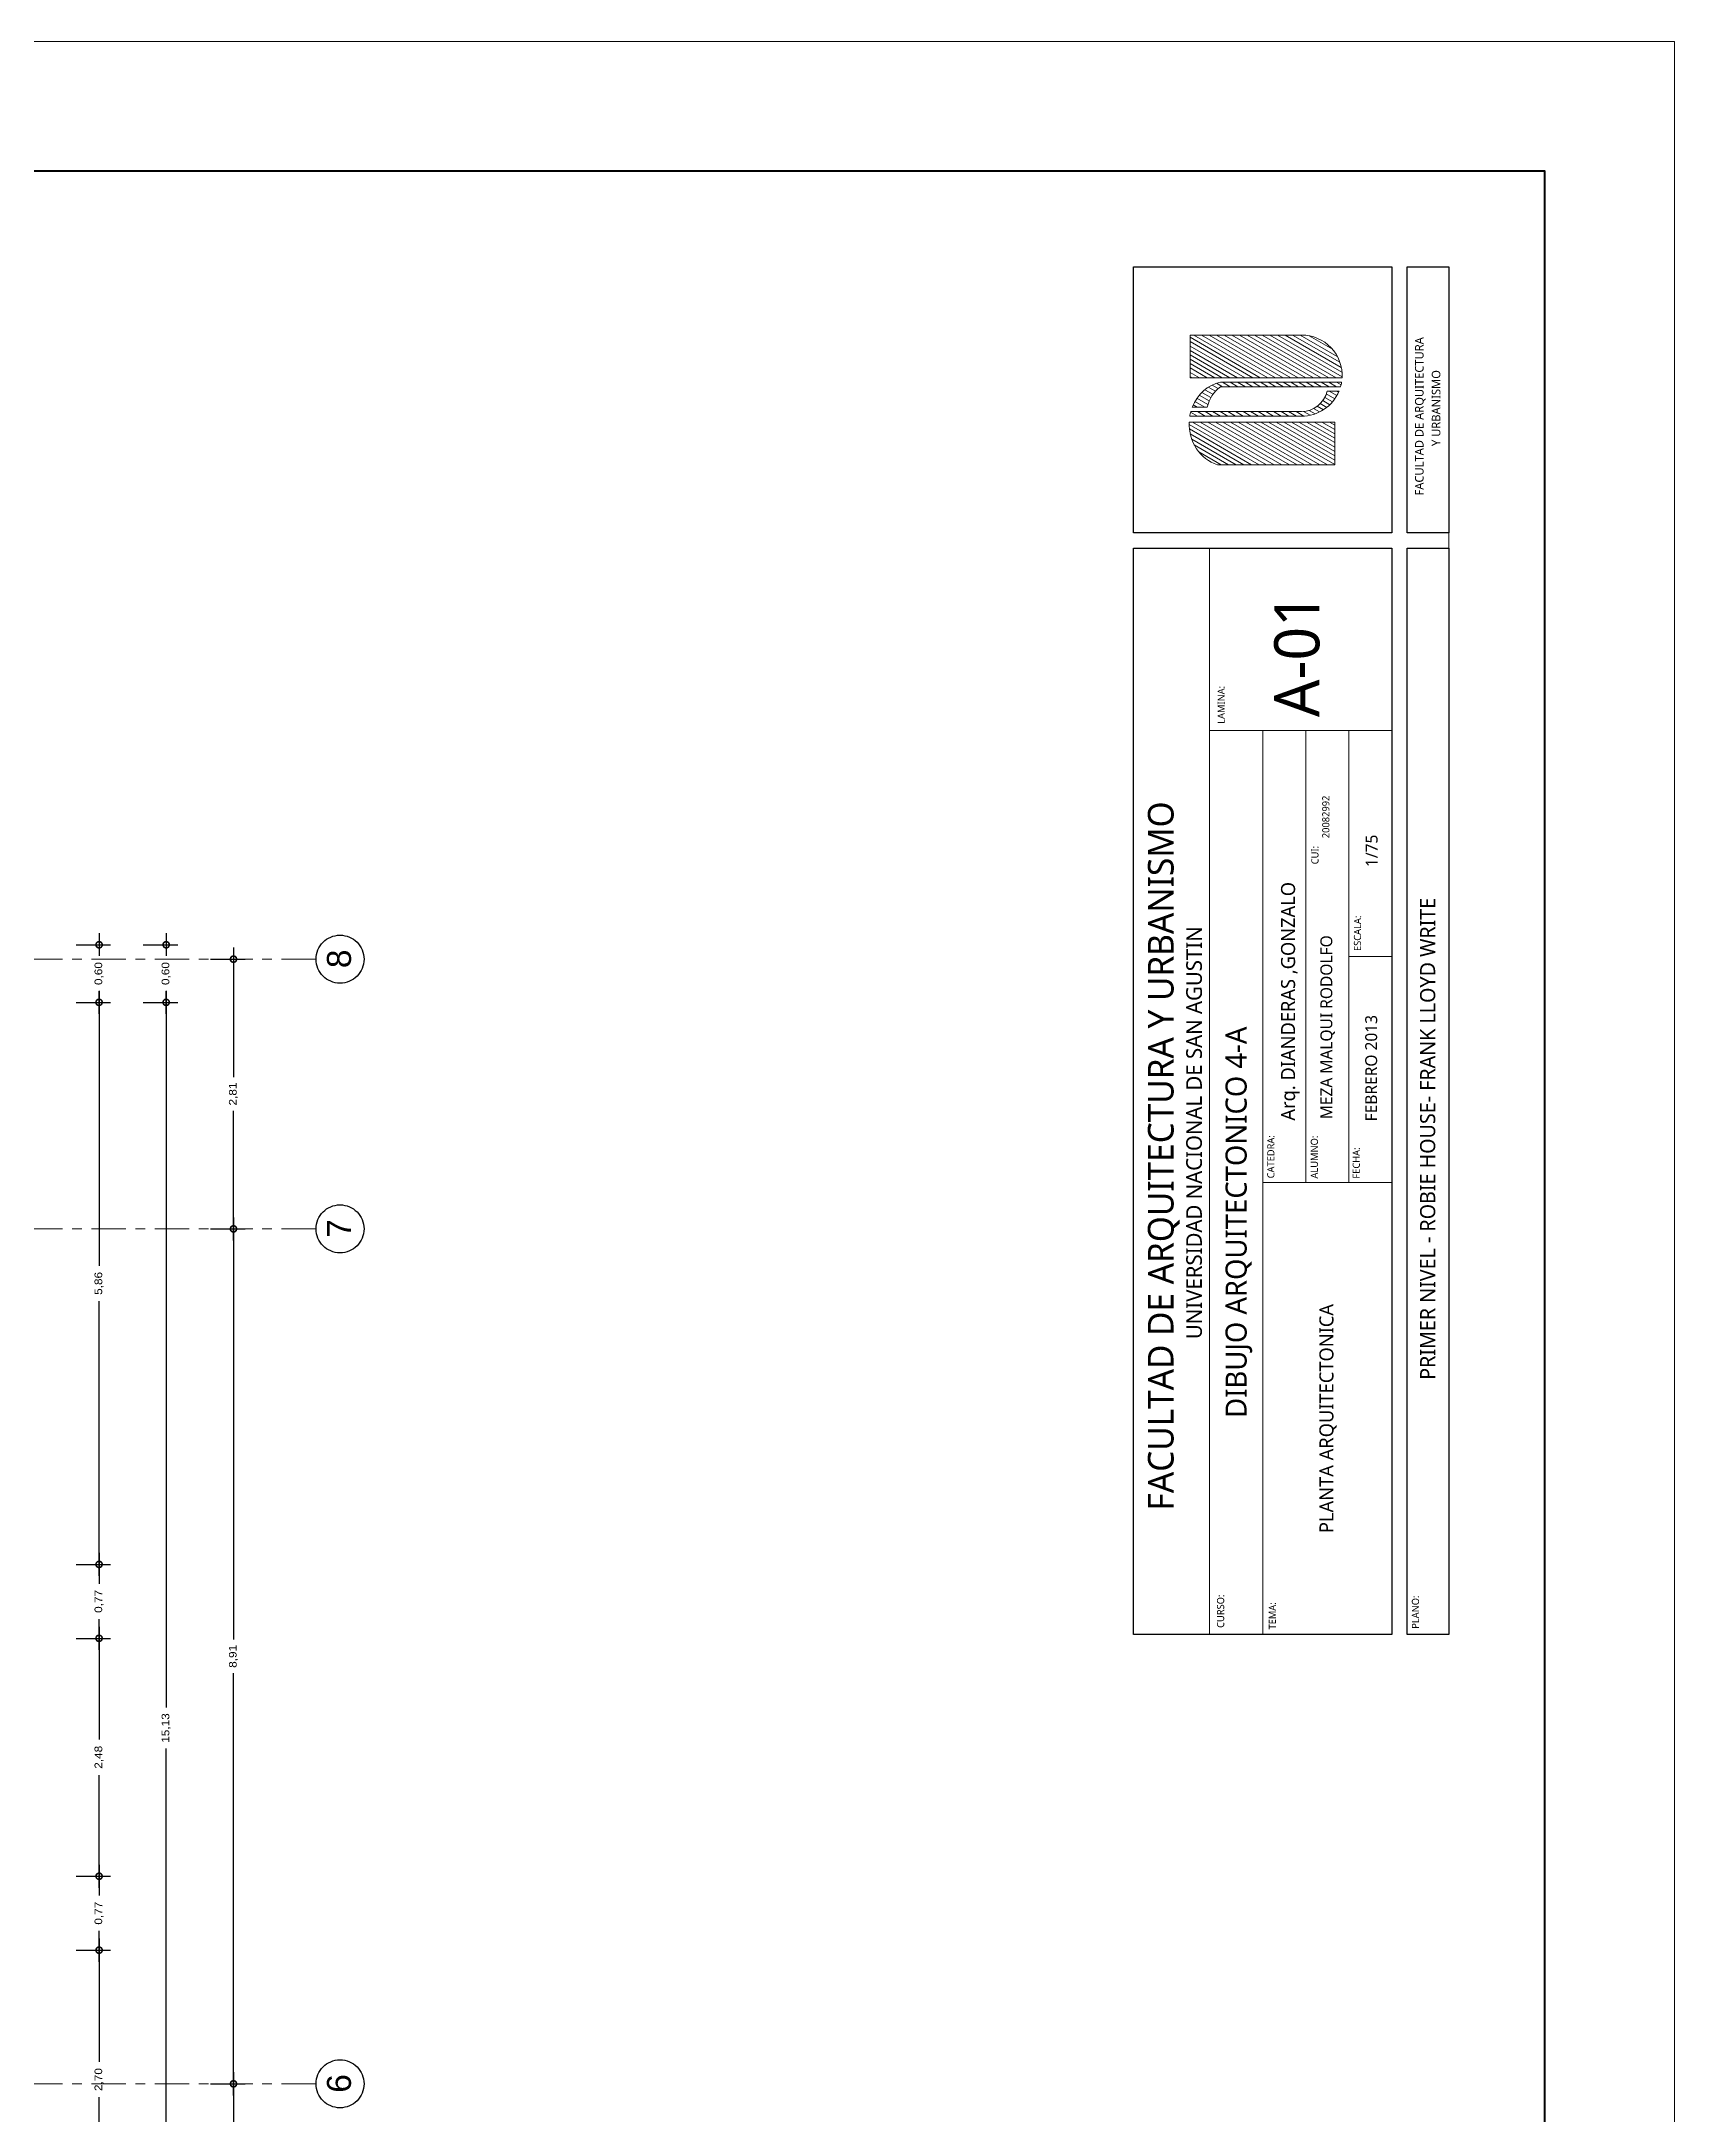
# Model space of a CAD drawing. Header units: millimetres. Extents: x -1459 to -1413, y -119 to 301.
# Drawn here: x -1430.29 to -1413.28, y -75.89 to -54.29 of the extents above; entities that cross this region are included whole.
import ezdxf

# ---------------------------------------------------------------- set-up
doc = ezdxf.new("R2010")
doc.units = ezdxf.units.MM
doc.linetypes.add('ACAD_ISO10W100', pattern=[18, 12, -3, 0, -3])
doc.layers.get('0').update_dxf_attribs({"lineweight": 0})
doc.layers.get('Defpoints').update_dxf_attribs({"lineweight": 5})
for name, color, linetype, lineweight in [('COTAS', 190, 'Continuous', 9), ('EJES', 2, 'ACAD_ISO10W100', 13), ('ROTULO', 7, 'Continuous', 5)]:
    doc.layers.add(name, color=color, linetype=linetype, lineweight=lineweight)
doc.styles.add('ARIAL DERECHO', font='arial.ttf', dxfattribs={"width": 1.1})
doc.styles.add('arial normal', font='arial.ttf', dxfattribs={"height": 0.25})
doc.styles.add('Lucida handwriting', font='', dxfattribs={"width": 0.9, "oblique": 10})
doc.styles.get('Lucida handwriting').set_extended_font_data('Lucida Handwriting')
doc.dimstyles.new('COTAS 50 OK', dxfattribs={"dimtxt": 0.08, "dimasz": 0.13, "dimexe": 0.12, "dimexo": 0.2, "dimgap": 0.07, "dimtad": 0, "dimtih": 1, "dimtoh": 1, "dimzin": 0, "dimtxsty": 'ARIAL DERECHO', "dimblk": 'DOTSMALL', "dimcen": 0.15, "dimdle": 0.12, "dimadec": 0, "dimazin": 0, "dimtfac": 1, "dimtmove": 1, "dimatfit": 3, "dimfxl": 1, "dimtzin": 0, "dimarcsym": 0})

# ---------------------------------------------------------------- blocks, each defined once
blk = doc.blocks.new('_DotSmall')
at = {"color": 0, "linetype": 'ByBlock', "const_width": 0.5}
blk.add_lwpolyline([(-0.0625, 0, 1), (0.0625, 0, 1)], format="xyb", close=True, dxfattribs=at)
blk = doc.blocks.new('*D174')
at = {"layer": 'COTAS', "color": 0, "lineweight": -2}
for p, q in [((-1429.928038981924, -63.69952055414799), (-1429.568047722769, -63.69952055414799)), ((-1429.688047722769, -63.579520554148), (-1429.688047722769, -63.81537867147416)), ((-1429.928038981924, -64.29952055414819), (-1429.568047722769, -64.29952055414819)), ((-1429.688047722769, -64.41952055414819), (-1429.688047722769, -64.18366243682203))]:
    blk.add_line(p, q, dxfattribs=at)
at = {"layer": 'Defpoints', "color": 0}
for p in [(-1430.128038981924, -63.69952055414799), (-1430.128038981924, -64.29952055414819), (-1429.688047722769, -64.29952055414819)]:
    blk.add_point(p, dxfattribs=at)
at = {"layer": 'COTAS', "color": 0, "lineweight": -2, "xscale": 0.13, "yscale": 0.13, "zscale": 0.13}
for p, rotation in [((-1429.688047722769, -63.69952055414799), 90), ((-1429.688047722769, -64.29952055414819), 270)]:
    blk.add_blockref('_DotSmall', p, dxfattribs=dict(at, rotation=rotation))
at = {"layer": 'COTAS', "color": 0, "insert": (-1429.688047722769, -63.99952055414804), "char_height": 0.08, "attachment_point": 5, "rotation": 90.00000000000001, "style": 'ARIAL DERECHO'}
blk.add_mtext('0,60', dxfattribs=at)
blk = doc.blocks.new('*D175')
at = {"layer": 'COTAS', "color": 0, "lineweight": -2}
for p, q in [((-1429.688047722769, -70.80729989302884), (-1429.688047722769, -71.98179250154685)), ((-1429.928038981924, -70.92729989302885), (-1429.568047722769, -70.92729989302885)), ((-1429.688047722769, -73.52654977582202), (-1429.688047722769, -72.35205716730401)), ((-1429.928038981924, -73.40654977582201), (-1429.568047722769, -73.40654977582201))]:
    blk.add_line(p, q, dxfattribs=at)
at = {"layer": 'Defpoints', "color": 0}
for p in [(-1430.128038981924, -70.92729989302885), (-1430.128038981924, -73.40654977582201), (-1429.688047722769, -73.40654977582201)]:
    blk.add_point(p, dxfattribs=at)
at = {"layer": 'COTAS', "color": 0, "lineweight": -2, "xscale": 0.13, "yscale": 0.13, "zscale": 0.13}
for p, rotation in [((-1429.688047722769, -70.92729989302885), 90), ((-1429.688047722769, -73.40654977582201), 270)]:
    blk.add_blockref('_DotSmall', p, dxfattribs=dict(at, rotation=rotation))
at = {"layer": 'COTAS', "color": 0, "insert": (-1429.688047722769, -72.16692483442537), "char_height": 0.08, "attachment_point": 5, "rotation": 90.00000000000001, "style": 'ARIAL DERECHO'}
blk.add_mtext('2,48', dxfattribs=at)
blk = doc.blocks.new('*D176')
at = {"layer": 'COTAS', "color": 0, "lineweight": -2}
for p, q in [((-1429.688047722769, -74.05689932507781), (-1429.688047722769, -75.34081771587425)), ((-1429.928038981924, -74.17689932507781), (-1429.568047722769, -74.17689932507781)), ((-1429.688047722769, -76.99452055414682), (-1429.688047722769, -75.71060216335037)), ((-1429.928038981924, -76.87452055414681), (-1429.568047722769, -76.87452055414681))]:
    blk.add_line(p, q, dxfattribs=at)
at = {"layer": 'Defpoints', "color": 0}
for p in [(-1430.128038981924, -74.17689932507781), (-1430.128038981924, -76.87452055414681), (-1429.688047722769, -76.87452055414681)]:
    blk.add_point(p, dxfattribs=at)
at = {"layer": 'COTAS', "color": 0, "lineweight": -2, "xscale": 0.13, "yscale": 0.13, "zscale": 0.13}
for p, rotation in [((-1429.688047722769, -74.17689932507781), 90), ((-1429.688047722769, -76.87452055414681), 270)]:
    blk.add_blockref('_DotSmall', p, dxfattribs=dict(at, rotation=rotation))
at = {"layer": 'COTAS', "color": 0, "insert": (-1429.688047722769, -75.52570993961226), "char_height": 0.08, "attachment_point": 5, "rotation": 90.00000000000001, "style": 'ARIAL DERECHO'}
blk.add_mtext('2,70', dxfattribs=at)
blk = doc.blocks.new('*D177')
at = {"layer": 'COTAS', "color": 0, "lineweight": -2}
for p, q in [((-1429.928038981924, -73.40654977582201), (-1429.568047722769, -73.40654977582201)), ((-1429.688047722769, -73.28654977582201), (-1429.688047722769, -73.60743259956314)), ((-1429.688047722769, -74.29689932507782), (-1429.688047722769, -73.97601650133669)), ((-1429.928038981924, -74.17689932507781), (-1429.568047722769, -74.17689932507781))]:
    blk.add_line(p, q, dxfattribs=at)
at = {"layer": 'Defpoints', "color": 0}
for p in [(-1430.128038981924, -73.40654977582201), (-1430.128038981924, -74.17689932507781), (-1429.688047722769, -74.17689932507781)]:
    blk.add_point(p, dxfattribs=at)
at = {"layer": 'COTAS', "color": 0, "lineweight": -2, "xscale": 0.13, "yscale": 0.13, "zscale": 0.13}
for p, rotation in [((-1429.688047722769, -73.40654977582201), 90), ((-1429.688047722769, -74.17689932507781), 270)]:
    blk.add_blockref('_DotSmall', p, dxfattribs=dict(at, rotation=rotation))
at = {"layer": 'COTAS', "color": 0, "insert": (-1429.688047722769, -73.79172455044986), "char_height": 0.08, "attachment_point": 5, "rotation": 90.00000000000001, "style": 'ARIAL DERECHO'}
blk.add_mtext('0,77', dxfattribs=at)
blk = doc.blocks.new('*D178')
at = {"layer": 'COTAS', "color": 0, "lineweight": -2}
for p, q in [((-1429.928038981924, -70.15695034377316), (-1429.568047722769, -70.15695034377316)), ((-1429.688047722769, -70.03695034377316), (-1429.688047722769, -70.35783316751423)), ((-1429.688047722769, -71.04729989302885), (-1429.688047722769, -70.72641706928778)), ((-1429.928038981924, -70.92729989302885), (-1429.568047722769, -70.92729989302885))]:
    blk.add_line(p, q, dxfattribs=at)
at = {"layer": 'Defpoints', "color": 0}
for p in [(-1430.128038981924, -70.15695034377316), (-1430.128038981924, -70.92729989302885), (-1429.688047722769, -70.92729989302885)]:
    blk.add_point(p, dxfattribs=at)
at = {"layer": 'COTAS', "color": 0, "lineweight": -2, "xscale": 0.13, "yscale": 0.13, "zscale": 0.13}
for p, rotation in [((-1429.688047722769, -70.15695034377316), 90), ((-1429.688047722769, -70.92729989302885), 270)]:
    blk.add_blockref('_DotSmall', p, dxfattribs=dict(at, rotation=rotation))
at = {"layer": 'COTAS', "color": 0, "insert": (-1429.688047722769, -70.54212511840095), "char_height": 0.08, "attachment_point": 5, "rotation": 90.00000000000001, "style": 'ARIAL DERECHO'}
blk.add_mtext('0,77', dxfattribs=at)
blk = doc.blocks.new('*D179')
at = {"layer": 'COTAS', "color": 0, "lineweight": -2}
for p, q in [((-1429.928038981924, -64.29952055414819), (-1429.568047722769, -64.29952055414819)), ((-1429.688047722769, -64.17952055414818), (-1429.688047722769, -67.04397351171647)), ((-1429.688047722769, -70.27695034377317), (-1429.688047722769, -67.41249738620488)), ((-1429.928038981924, -70.15695034377316), (-1429.568047722769, -70.15695034377316))]:
    blk.add_line(p, q, dxfattribs=at)
at = {"layer": 'Defpoints', "color": 0}
for p in [(-1430.128038981924, -64.29952055414819), (-1429.688047722769, -64.29952055414819), (-1430.128038981924, -70.15695034377316)]:
    blk.add_point(p, dxfattribs=at)
at = {"layer": 'COTAS', "color": 0, "lineweight": -2, "xscale": 0.13, "yscale": 0.13, "zscale": 0.13}
for p, rotation in [((-1429.688047722769, -64.29952055414819), 90), ((-1429.688047722769, -70.15695034377316), 270)]:
    blk.add_blockref('_DotSmall', p, dxfattribs=dict(at, rotation=rotation))
at = {"layer": 'COTAS', "color": 0, "insert": (-1429.688047722769, -67.22823544896062), "char_height": 0.08, "attachment_point": 5, "rotation": 90.00000000000001, "style": 'ARIAL DERECHO'}
blk.add_mtext('5,86', dxfattribs=at)
blk = doc.blocks.new('*D180')
at = {"layer": 'COTAS', "color": 0, "lineweight": -2}
for p, q in [((-1429.228038981924, -63.69952055414799), (-1428.869413377827, -63.69952055414799)), ((-1428.989413377827, -63.579520554148), (-1428.989413377827, -63.81537867147416)), ((-1429.228038981924, -64.29952055414819), (-1428.869413377827, -64.29952055414819)), ((-1428.989413377827, -64.41952055414819), (-1428.989413377827, -64.18366243682203))]:
    blk.add_line(p, q, dxfattribs=at)
at = {"layer": 'Defpoints', "color": 0}
for p in [(-1429.428038981924, -63.69952055414799), (-1429.428038981924, -64.29952055414819), (-1428.989413377827, -64.29952055414819)]:
    blk.add_point(p, dxfattribs=at)
at = {"layer": 'COTAS', "color": 0, "lineweight": -2, "xscale": 0.13, "yscale": 0.13, "zscale": 0.13}
for p, rotation in [((-1428.989413377827, -63.69952055414799), 90), ((-1428.989413377827, -64.29952055414819), 270)]:
    blk.add_blockref('_DotSmall', p, dxfattribs=dict(at, rotation=rotation))
at = {"layer": 'COTAS', "color": 0, "insert": (-1428.989413377827, -63.99952055414804), "char_height": 0.08, "attachment_point": 5, "rotation": 90.00000000000001, "style": 'ARIAL DERECHO'}
blk.add_mtext('0,60', dxfattribs=at)
blk = doc.blocks.new('*D181')
at = {"layer": 'COTAS', "color": 0, "lineweight": -2}
for p, q in [((-1429.228038981924, -64.29952055414819), (-1428.869413377827, -64.29952055414819)), ((-1428.989413377827, -64.17952055414818), (-1428.989413377827, -71.64768494705346)), ((-1428.989413377827, -79.544520554147), (-1428.989413377827, -72.07635616124172)), ((-1429.228038981924, -79.424520554147), (-1428.869413377827, -79.424520554147))]:
    blk.add_line(p, q, dxfattribs=at)
at = {"layer": 'Defpoints', "color": 0}
for p in [(-1429.428038981924, -64.29952055414819), (-1428.989413377827, -64.29952055414819), (-1429.428038981924, -79.424520554147)]:
    blk.add_point(p, dxfattribs=at)
at = {"layer": 'COTAS', "color": 0, "lineweight": -2, "xscale": 0.13, "yscale": 0.13, "zscale": 0.13}
for p, rotation in [((-1428.989413377827, -64.29952055414819), 90), ((-1428.989413377827, -79.424520554147), 270)]:
    blk.add_blockref('_DotSmall', p, dxfattribs=dict(at, rotation=rotation))
at = {"layer": 'COTAS', "color": 0, "insert": (-1428.989413377827, -71.86202055414753), "char_height": 0.08, "attachment_point": 5, "rotation": 90.00000000000001, "style": 'ARIAL DERECHO'}
blk.add_mtext('15,13', dxfattribs=at)
blk = doc.blocks.new('*D188')
at = {"layer": 'COTAS', "color": 0, "lineweight": -2}
for p, q in [((-1428.528038981924, -75.56990124874048), (-1428.168038981917, -75.56990124874048)), ((-1428.288038981917, -75.44990124874047), (-1428.288038981917, -76.6996686094936)), ((-1428.288038981917, -78.31952055414851), (-1428.288038981917, -77.06975319339539)), ((-1428.528038981924, -78.1995205541485), (-1428.168038981917, -78.1995205541485))]:
    blk.add_line(p, q, dxfattribs=at)
at = {"layer": 'Defpoints', "color": 0}
for p in [(-1428.728038981924, -75.56990124874048), (-1428.728038981924, -78.1995205541485), (-1428.288038981917, -78.1995205541485)]:
    blk.add_point(p, dxfattribs=at)
at = {"layer": 'COTAS', "color": 0, "lineweight": -2, "xscale": 0.13, "yscale": 0.13, "zscale": 0.13}
for p, rotation in [((-1428.288038981917, -75.56990124874048), 90), ((-1428.288038981917, -78.1995205541485), 270)]:
    blk.add_blockref('_DotSmall', p, dxfattribs=dict(at, rotation=rotation))
at = {"layer": 'COTAS', "color": 0, "insert": (-1428.288038981917, -76.88471090144444), "char_height": 0.08, "attachment_point": 5, "rotation": 90.00000000000001, "style": 'ARIAL DERECHO'}
blk.add_mtext('2,63', dxfattribs=at)
blk = doc.blocks.new('*D189')
at = {"layer": 'COTAS', "color": 0, "lineweight": -2}
for p, q in [((-1428.288038981917, -66.53996533315623), (-1428.288038981917, -70.9390751736223)), ((-1428.528038981924, -66.65996533315624), (-1428.168038981917, -66.65996533315624)), ((-1428.288038981917, -75.68990124874048), (-1428.288038981917, -71.29079140827442)), ((-1428.528038981924, -75.56990124874048), (-1428.168038981917, -75.56990124874048))]:
    blk.add_line(p, q, dxfattribs=at)
at = {"layer": 'Defpoints', "color": 0}
for p in [(-1428.728038981924, -66.65996533315624), (-1428.728038981924, -75.56990124874048), (-1428.288038981917, -75.56990124874048)]:
    blk.add_point(p, dxfattribs=at)
at = {"layer": 'COTAS', "color": 0, "lineweight": -2, "xscale": 0.13, "yscale": 0.13, "zscale": 0.13}
for p, rotation in [((-1428.288038981917, -66.65996533315624), 90), ((-1428.288038981917, -75.56990124874048), 270)]:
    blk.add_blockref('_DotSmall', p, dxfattribs=dict(at, rotation=rotation))
at = {"layer": 'COTAS', "color": 0, "insert": (-1428.288038981917, -71.1149332909483), "char_height": 0.08, "attachment_point": 5, "rotation": 90.00000000000001, "style": 'ARIAL DERECHO'}
blk.add_mtext('8,91', dxfattribs=at)
blk = doc.blocks.new('*D190')
at = {"layer": 'COTAS', "color": 0, "lineweight": -2}
for p, q in [((-1428.288038981917, -63.72952055414883), (-1428.288038981917, -65.07819451254748)), ((-1428.528038981924, -63.84952055414882), (-1428.168038981917, -63.84952055414882)), ((-1428.288038981917, -66.77996533315624), (-1428.288038981917, -65.43129137475758)), ((-1428.528038981924, -66.65996533315624), (-1428.168038981917, -66.65996533315624))]:
    blk.add_line(p, q, dxfattribs=at)
at = {"layer": 'Defpoints', "color": 0}
for p in [(-1428.728038981924, -63.84952055414882), (-1428.728038981924, -66.65996533315624), (-1428.288038981917, -66.65996533315624)]:
    blk.add_point(p, dxfattribs=at)
at = {"layer": 'COTAS', "color": 0, "lineweight": -2, "xscale": 0.13, "yscale": 0.13, "zscale": 0.13}
for p, rotation in [((-1428.288038981917, -63.84952055414882), 90), ((-1428.288038981917, -66.65996533315624), 270)]:
    blk.add_blockref('_DotSmall', p, dxfattribs=dict(at, rotation=rotation))
at = {"layer": 'COTAS', "color": 0, "insert": (-1428.288038981917, -65.25474294365247), "char_height": 0.08, "attachment_point": 5, "rotation": 90.00000000000001, "style": 'ARIAL DERECHO'}
blk.add_mtext('2,81', dxfattribs=at)

msp = doc.modelspace()

# ---------------------------------------------------------------- hatches: boundary and pattern name
at = {"layer": 'ROTULO', "lineweight": 15}
h = msp.add_hatch(dxfattribs=at)
h.set_pattern_fill('_USER', color=256, scale=0.03958333333333425, angle=510, style=0, pattern_type=0)
h.set_pattern_definition([(149.9999999999999, (-1413.876463047328, -43.57332116569067), (-0.0197916666666672, -0.03428017223313487), [])])
edge = h.paths.add_edge_path()
edge.add_ellipse((-1417.930924850066, -58.27113840018681), major_axis=(-1.020712112868558e-16, -0.4421210326462571), ratio=0.9118270868853673, start_angle=267.5080912043452, end_angle=344.4627497242379)
edge.add_line((-1418.038911317663, -58.69710278606787), (-1416.817496351879, -58.69710278606787))
edge.add_line((-1416.817496351879, -58.69710278606787), (-1416.817496351879, -58.6748140882306))
edge.add_line((-1416.817496351879, -58.6748140882306), (-1416.817496351879, -58.25191572788485))
edge.add_line((-1416.817496351879, -58.25191572788485), (-1418.333681564584, -58.25191572788485))
edge = h.paths.add_edge_path()
edge.add_ellipse((-1417.930924850066, -58.27113840018681), major_axis=(-1.020712112868558e-16, -0.4421210326462571), ratio=0.9118270868853673, start_angle=253.2531159300606, end_angle=259.4798380955395)
edge.add_line((-1418.327286324728, -58.19041527295745), (-1417.163043104192, -58.19041527295745))
edge.add_arc((-1417.163043104192, -57.76789407580206), 0.4225211971551109, 629.9999999999794, 697.3530514591679)
edge.add_line((-1416.773100398416, -57.9305865718088), (-1416.896500346232, -57.9305865718088))
edge.add_arc((-1417.169689324484, -57.86220501580588), 0.2816172136779371, 631.352316945776, 705.947115299851, ccw=False)
edge.add_line((-1417.163043104192, -58.14374379252239), (-1418.316964507228, -58.14374379252239))
edge = h.paths.add_edge_path()
edge.add_line((-1418.008329890538, -57.88391509137527), (-1416.756763291759, -57.88391509137527))
edge.add_arc((-1417.163043104192, -57.76789407580002), 0.4225211971550971, 704.062287912735, 710.5531463771554)
edge.add_line((-1416.746252024607, -57.83724361094106), (-1418.008329890535, -57.83724361094106))
edge.add_ellipse((-1417.930924850066, -58.27113840018681), major_axis=(-1.020712112868558e-16, -0.4421210326462571), ratio=0.9118270868853673, start_angle=191.0698953171938, end_angle=246.2599975968053)
edge.add_line((-1418.299949953206, -58.09314623322307), (-1418.29602387434, -58.09707231208886))
edge.add_line((-1418.29602387434, -58.09707231208886), (-1418.145711762794, -58.09707231208886))
edge.add_arc((-1417.78860160049, -58.17638265803502), 0.3658111520931911, 486.9172133194292, 527.47844998662, ccw=False)
h.paths.add_polyline_path([(-1418.324464280934, -57.34537287864684), (-1418.324464280934, -57.79057213050685), (-1416.7411309476, -57.79057213050685, 0.4300305333329291), (-1417.163043104192, -57.34537287864684)])

# ---------------------------------------------------------------- linework, layer by layer
at = {"layer": 'EJES', "ltscale": 0.03}
for p, q in [((-1427.428038981923, -63.84952055414882), (-1451.503038981919, -63.8495205541486)), ((-1427.428038981923, -66.65996533315624), (-1451.503038981919, -66.65996533315601)), ((-1427.428038981923, -75.56990124874048), (-1451.503038981919, -75.56990124874025))]:
    msp.add_line(p, q, dxfattribs=at)
at = {"layer": 'EJES', "lineweight": 30}
for centre in [(-1427.178038981923, -63.84952055414877), (-1427.178038981923, -66.65996533315618), (-1427.178038981923, -75.56990124874042)]:
    msp.add_circle(centre, 0.25, dxfattribs=at)
at = {"layer": 'ROTULO', "ltscale": 0.015}
msp.add_line((-1415.628358653283, -70.88582116569022), (-1415.628358653283, -56.63582116569022), dxfattribs=at)
at = {"layer": 'ROTULO', "lineweight": 15, "ltscale": 0.2}
for p, q in [((-1418.324464280934, -57.79057213050685), (-1418.324464280934, -57.34537287864684)), ((-1418.324464280934, -57.34537287864684), (-1417.163043104192, -57.34537287864684)), ((-1418.324464280934, -57.79057213050685), (-1416.7411309476, -57.79057213050685)), ((-1418.008329890538, -57.83724361094106), (-1416.746252024607, -57.83724361094106)), ((-1418.008329890538, -57.88391509137527), (-1416.756763291759, -57.88391509137527)), ((-1418.145711762794, -58.09707231208886), (-1418.301503768051, -58.09707231208886)), ((-1416.896500346232, -57.9305865718088), (-1416.773100398416, -57.9305865718088)), ((-1416.817496351879, -58.25191572788485), (-1418.333681564584, -58.25191572788485)), ((-1417.163043104192, -58.19041527295745), (-1418.327286324728, -58.19041527295745)), ((-1417.163043104192, -58.14374379252239), (-1418.316964507228, -58.14374379252239)), ((-1416.817496351879, -58.69710278606787), (-1416.817496351879, -58.25191572788485)), ((-1418.038911317661, -58.69710278606787), (-1416.817496351879, -58.69710278606787))]:
    msp.add_line(p, q, dxfattribs=at)
at = {"layer": 'ROTULO', "lineweight": 15}
for p, q in [((-1418.29602387434, -58.09707231208886), (-1418.299949953206, -58.09314623322307)), ((-1418.122108653284, -70.88582116569022), (-1418.122108653284, -59.56498783235723)), ((-1416.222108653283, -61.46498783235619), (-1418.122108653284, -61.46498783235619)), ((-1417.567941986617, -70.88582116569022), (-1417.567941986617, -61.46498783235619)), ((-1417.119330875506, -66.17540449902457), (-1417.119330875506, -61.46498783235619)), ((-1416.670719764394, -66.17540449902457), (-1416.670719764394, -61.46498783235619)), ((-1416.670719764394, -63.82019616569038), (-1416.222108653283, -63.82019616569038)), ((-1417.567941986617, -66.17540449902457), (-1416.222108653283, -66.17540449902457))]:
    msp.add_line(p, q, dxfattribs=at)
at = {"layer": 'ROTULO'}
msp.add_lwpolyline([(-1413.278358653283, -118.7858211656897), (-1413.278358653283, -54.28582116568967), (-1459.028358653283, -54.28582116568967), (-1459.028358653283, -118.7858211656897)], close=True, dxfattribs=at)
at = {"layer": 'ROTULO', "lineweight": 40}
msp.add_lwpolyline([(-1414.628358653283, -117.4358211656898), (-1414.628358653283, -55.63582116568958), (-1457.678358653283, -55.63582116568958), (-1457.678358653283, -117.4358211656898)], close=True, dxfattribs=at)
at = {"layer": 'ROTULO', "lineweight": 30}
for points in [[(-1416.222108653283, -56.63582116569022), (-1416.222108653283, -59.40665449902382), (-1418.91377531995, -59.40665449902382), (-1418.91377531995, -56.63582116569022)], [(-1416.063775319951, -59.40665449902382), (-1416.063775319951, -56.63582116569022), (-1415.628358653283, -56.63582116569022), (-1415.628358653283, -59.40665449902382)], [(-1418.91377531995, -70.88582116569022), (-1418.91377531995, -59.56498783235723), (-1416.222108653283, -59.56498783235723), (-1416.222108653283, -70.88582116569022)], [(-1416.063775319951, -70.88582116569022), (-1416.063775319951, -59.56498783235723), (-1415.628358653283, -59.56498783235723), (-1415.628358653283, -70.88582116569022)]]:
    msp.add_lwpolyline(points, close=True, dxfattribs=at)
at = {"layer": 'ROTULO', "lineweight": 20}
msp.add_lwpolyline([(-1418.91377531995, -70.88582116569022), (-1418.91377531995, -59.56498783235723), (-1418.122108653284, -59.56498783235723), (-1418.122108653284, -70.88582116569022)], close=True, dxfattribs=at)
at = {"layer": 'ROTULO', "lineweight": 15, "ltscale": 0.2}
for centre, radius, start, end in [((-1417.163043104192, -57.76789407580206), 0.4225211971551112, 356.9232750740917, 90), ((-1417.78860160049, -58.17638265803502), 0.3658111520931905, 126.9172133192407, 167.4784499864892), ((-1417.163043104192, -57.76789407580206), 0.4225211971551112, 344.0622879130479, 350.5531463774201), ((-1417.169689324484, -57.86220501580588), 0.2816172136779361, 271.3523169458533, 345.9471152998286), ((-1417.163043104192, -57.76789407580206), 0.4225211971551112, 270, 337.3530514591422)]:
    msp.add_arc(centre, radius, start, end, dxfattribs=at)
for start_param, end_param in [(3.334798774725928, 4.307728297639974), (4.668896967241107, 6.012009133161142), (4.420100713914457, 4.528777517308977)]:
    msp.add_ellipse((-1417.930924850066, -58.27113840018681), major_axis=(-1.020712112868559e-16, -0.442121032646257), ratio=0.9118270868853671, start_param=start_param, end_param=end_param, dxfattribs=at)

# ---------------------------------------------------------------- texts
at = {"layer": 'EJES', "linetype": 'Continuous', "char_height": 0.25, "width": 0.309, "attachment_point": 5, "rotation": 90, "style": 'arial normal'}
for s, insert in [('8', (-1427.187854970181, -63.84583871692215)), ('7', (-1427.187854970181, -66.65628349592956)), ('6', (-1427.187854970181, -75.5662194115138))]:
    msp.add_mtext(s, dxfattribs=dict(at, insert=insert))
at = {"layer": 'ROTULO', "style": 'Lucida handwriting'}
for s, height, p in [('FACULTAD DE ARQUITECTURA', 0.08934342768337755, (-1415.892226773458, -59.01767861997085)), ('Y URBANISMO', 0.08934342768337755, (-1415.717084569628, -58.50223622903626)), ('A-01', 0.4704639831033729, (-1416.977482524872, -61.32632530729369)), ('LAMINA:', 0.0744528564028146, (-1417.963614955245, -61.39679872355269)), ('20082992', 0.0744528564028146, (-1416.87345449115, -62.58902897735418)), ('FACULTAD DE ARQUITECTURA Y URBANISMO', 0.2670593838488982, (-1418.49608967523, -69.59488504525216)), ('1/75', 0.1241717879363796, (-1416.371330111007, -62.8892677468059)), ('CUI:', 0.0744528564028146, (-1416.986655794056, -62.86100080964404)), ('Arq. DIANDERAS ,GONZALO', 0.1460844563957407, (-1417.230714712235, -65.53230245972951)), (' PRIMER NIVEL - ROBIE HOUSE- FRANK LLOYD WRITE', 0.1574832547889537, (-1415.771009081228, -68.28628159663451)), ('ESCALA:', 0.0744528564028146, (-1416.543403787096, -63.7650500644359)), ('UNIVERSIDAD NACIONAL DE SAN AGUSTIN', 0.1631411529495574, (-1418.201396717817, -67.80897036952005)), ('MEZA MALQUI RODOLFO', 0.1241717879363796, (-1416.842873486204, -65.51746609389481)), ('DIBUJO ARQUITECTONICO 4-A', 0.2194931352959215, (-1417.73498129323, -68.629382830386)), ('FEBRERO 2013', 0.1241717879363796, (-1416.375996218044, -65.53974369230495)), ('CATEDRA:', 0.0744528564028146, (-1417.446159844071, -66.13378284723221)), ('ALUMNO:', 0.0744528564028146, (-1416.992750869917, -66.13587260585875)), ('FECHA:', 0.0744528564028146, (-1416.556200403171, -66.13678052535765)), ('PLANTA ARQUITECTONICA', 0.1460844563957407, (-1416.83104799748, -69.83023864572799)), ('CURSO:', 0.0744528564028146, (-1417.969099778404, -70.81856868089413)), ('TEMA:', 0.0744528564028146, (-1417.42991484757, -70.83513606804006)), ('PLANO:', 0.0744528564028146, (-1415.939948918721, -70.82779393400033))]:
    msp.add_text(s, height=height, rotation=90, dxfattribs=at).set_placement(p)

# ---------------------------------------------------------------- dimensions: what is measured, and where the dimension line sits
at = {"layer": 'COTAS'}
for base, p1, p2, picture, middle in [((-1429.688047722769, -64.29952055414819), (-1430.128038981924, -63.69952055414799), (-1430.128038981924, -64.29952055414819), '*D174', (-1429.688047722769, -63.9995205541481)), ((-1428.989413377827, -64.29952055414819), (-1429.428038981924, -63.69952055414799), (-1429.428038981924, -64.29952055414819), '*D180', (-1428.989413377827, -63.9995205541481)), ((-1428.288038981917, -66.65996533315624), (-1428.728038981924, -63.84952055414882), (-1428.728038981924, -66.65996533315624), '*D190', (-1428.288038981917, -65.25474294365253)), ((-1429.688047722769, -64.29952055414819), (-1430.128038981924, -70.15695034377316), (-1430.128038981924, -64.29952055414819), '*D179', (-1429.688047722769, -67.22823544896067)), ((-1428.989413377827, -64.29952055414819), (-1429.428038981924, -79.424520554147), (-1429.428038981924, -64.29952055414819), '*D181', (-1428.989413377827, -71.86202055414759)), ((-1428.288038981917, -75.56990124874048), (-1428.728038981924, -66.65996533315624), (-1428.728038981924, -75.56990124874048), '*D189', (-1428.288038981917, -71.11493329094836)), ((-1429.688047722769, -70.92729989302885), (-1430.128038981924, -70.15695034377316), (-1430.128038981924, -70.92729989302885), '*D178', (-1429.688047722769, -70.542125118401)), ((-1429.688047722769, -73.40654977582201), (-1430.128038981924, -70.92729989302885), (-1430.128038981924, -73.40654977582201), '*D175', (-1429.688047722769, -72.16692483442543)), ((-1429.688047722769, -74.17689932507781), (-1430.128038981924, -73.40654977582201), (-1430.128038981924, -74.17689932507781), '*D177', (-1429.688047722769, -73.79172455044991)), ((-1429.688047722769, -76.87452055414681), (-1430.128038981924, -74.17689932507781), (-1430.128038981924, -76.87452055414681), '*D176', (-1429.688047722769, -75.52570993961231)), ((-1428.288038981917, -78.1995205541485), (-1428.728038981924, -75.56990124874048), (-1428.728038981924, -78.1995205541485), '*D188', (-1428.288038981917, -76.88471090144449))]:
    dim = msp.add_linear_dim(base=base, p1=p1, p2=p2, angle=90, dimstyle='COTAS 50 OK', dxfattribs=at)
    dim.commit()
    dim.dimension.update_dxf_attribs({"geometry": picture, "text_midpoint": middle})

doc.saveas('drawing.dxf')
